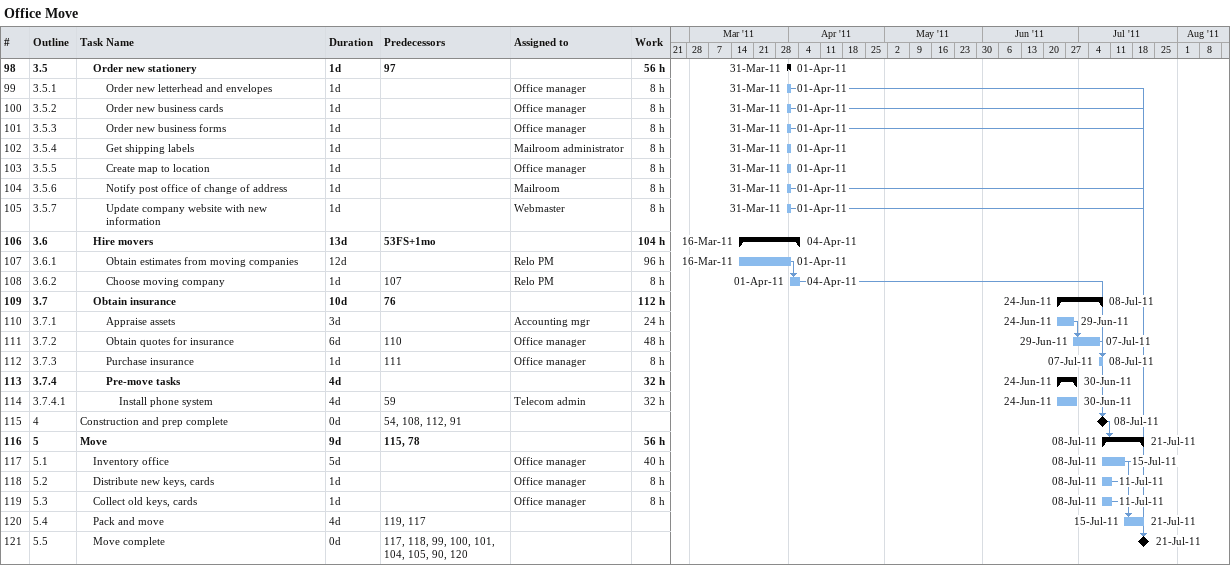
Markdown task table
Office Move

| ID | WBS | Task | Duration | Start | Finish | Predecessors | Resources | Work (h) |
|---|---|---|---|---|---|---|---|---|
| 98 | 3.5 | **Order new stationery** | 1d | 2011-03-31 | 2011-04-01 | 97 |  | 56 |
| 99 | 3.5.1 | Order new letterhead and envelopes | 1d | 2011-03-31 | 2011-04-01 |  | Office manager | 8 |
| 100 | 3.5.2 | Order new business cards | 1d | 2011-03-31 | 2011-04-01 |  | Office manager | 8 |
| 101 | 3.5.3 | Order new business forms | 1d | 2011-03-31 | 2011-04-01 |  | Office manager | 8 |
| 102 | 3.5.4 | Get shipping labels | 1d | 2011-03-31 | 2011-04-01 |  | Mailroom administrator | 8 |
| 103 | 3.5.5 | Create map to location | 1d | 2011-03-31 | 2011-04-01 |  | Office manager | 8 |
| 104 | 3.5.6 | Notify post office of change of address | 1d | 2011-03-31 | 2011-04-01 |  | Mailroom | 8 |
| 105 | 3.5.7 | Update company website with new information | 1d | 2011-03-31 | 2011-04-01 |  | Webmaster | 8 |
| 106 | 3.6 | **Hire movers** | 13d | 2011-03-16 | 2011-04-04 | 53FS+1mo |  | 104 |
| 107 | 3.6.1 | Obtain estimates from moving companies | 12d | 2011-03-16 | 2011-04-01 |  | Relo PM | 96 |
| 108 | 3.6.2 | Choose moving company | 1d | 2011-04-01 | 2011-04-04 | 107 | Relo PM | 8 |
| 109 | 3.7 | **Obtain insurance** | 10d | 2011-06-24 | 2011-07-08 | 76 |  | 112 |
| 110 | 3.7.1 | Appraise assets | 3d | 2011-06-24 | 2011-06-29 |  | Accounting mgr | 24 |
| 111 | 3.7.2 | Obtain quotes for insurance | 6d | 2011-06-29 | 2011-07-07 | 110 | Office manager | 48 |
| 112 | 3.7.3 | Purchase insurance | 1d | 2011-07-07 | 2011-07-08 | 111 | Office manager | 8 |
| 113 | 3.7.4 | **Pre-move tasks** | 4d | 2011-06-24 | 2011-06-30 |  |  | 32 |
| 114 | 3.7.4.1 | Install phone system | 4d | 2011-06-24 | 2011-06-30 | 59 | Telecom admin | 32 |
| 115 | 4 | Construction and prep complete | 0d | 2011-07-08 | 2011-07-08 | 54, 108, 112, 91 |  |  |
| 116 | 5 | **Move** | 9d | 2011-07-08 | 2011-07-21 | 115, 78 |  | 56 |
| 117 | 5.1 | Inventory office | 5d | 2011-07-08 | 2011-07-15 |  | Office manager | 40 |
| 118 | 5.2 | Distribute new keys, cards | 1d | 2011-07-08 | 2011-07-11 |  | Office manager | 8 |
| 119 | 5.3 | Collect old keys, cards | 1d | 2011-07-08 | 2011-07-11 |  | Office manager | 8 |
| 120 | 5.4 | Pack and move | 4d | 2011-07-15 | 2011-07-21 | 119, 117 |  |  |
| 121 | 5.5 | Move complete | 0d | 2011-07-21 | 2011-07-21 | 117, 118, 99, 100, 101, 104, 105, 90, 120 |  |  |
